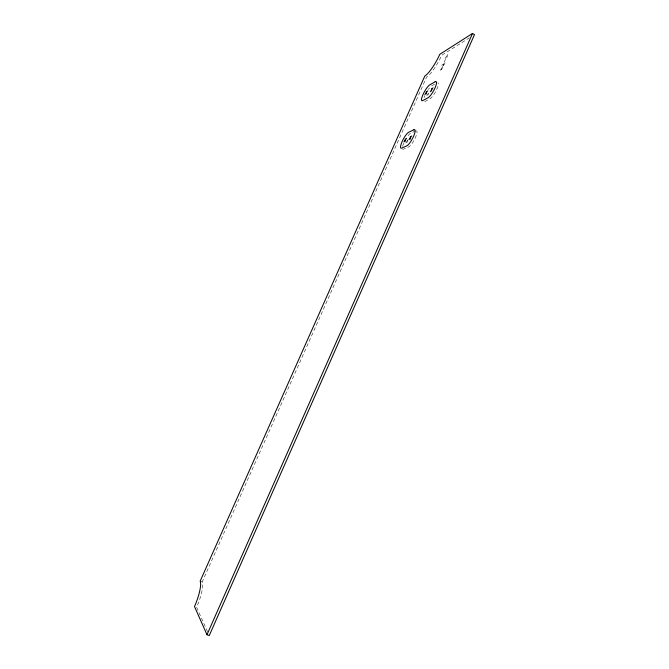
<?xml version="1.0" encoding="UTF-8"?>
<svg xmlns="http://www.w3.org/2000/svg" width="669" height="669" viewBox="0 0 669 669"><rect width="100%" height="100%" fill="white"/><g stroke="black" fill="none" stroke-linecap="round" stroke-linejoin="round"><path stroke-width="0.5" stroke-dasharray="3.35 2.51" d="M428.11 94.99L428.143 93.777M407.036 142.505L407.195 139.888M440.11 70.462C448.13 59.616 439.115 65.972 441.481 67.243M444.124 62.276L445.905 58.27M443.856 63.588L441.498 69.66L445.069 62.861M207.574 631.779L196.602 607.293A21.349 4.959 -69.1 0 0 202.197 581.946L426.596 77.111A20.011 4.457 -60.8 0 0 441.607 55.385L469.304 37.89M426.789 95.709L429.506 91.837M405.782 143.057L408.45 139.319M431.63 85.925L437.058 82.847M424.656 101.646L429.991 98.795A9.291 2.216 -60.9 0 0 435.929 91.059A9.291 2.216 -60.9 0 0 438.304 82.939M415.784 130.856L410.632 133.256A9.082 2.199 -61.7 0 0 407.388 136.601M200.148 581.177L202.197 581.946M402.512 148.744A9.082 2.199 -61.7 0 0 403.591 149.145L408.642 146.971A9.224 2.266 -61.6 0 0 414.981 138.516A9.224 2.266 -61.6 0 0 416.503 130.739M402.663 146.344A9.082 2.199 -61.7 0 1 403.708 143.266M424.079 97.549A9.149 2.149 -61.1 0 1 424.865 95.583M428.269 89.537A9.149 2.149 -61.1 0 1 429.498 87.915M447.611 54.415L446.892 57.659L444.918 58.88L447.611 54.415"/><path stroke-width="1" d="M431.597 90.967L431.656 88.525M426.237 93.936L426.312 91.519M410.222 139.185L410.365 136.543M405.138 141.468L405.305 138.859M206.98 634.73L472.523 33.45L474.497 34.612L209.263 635.55L206.98 634.73L194.503 606.524A21.358 4.917 -69.1 0 0 200.148 581.177L424.79 76.082A20.02 4.424 -60.8 0 0 439.776 54.331L472.523 33.45M424.915 94.664L427.633 90.783M430.242 91.712L433.019 87.764M403.892 142.029L406.551 138.291M408.943 139.762L411.661 135.949M435.159 81.777L429.766 84.863A9.149 2.132 -61.1 0 0 423 94.555A9.149 2.132 -61.1 0 0 422.783 100.601L428.085 97.733A9.299 2.191 -61 0 0 435.051 87.848A9.299 2.191 -61 0 0 435.159 81.777M413.868 129.803L408.742 132.219A9.09 2.183 -61.7 0 0 402.119 141.577A9.09 2.183 -61.7 0 0 401.693 148.117L406.719 145.926A9.232 2.241 -61.6 0 0 413.542 136.392A9.232 2.241 -61.6 0 0 413.868 129.803"/></g></svg>
